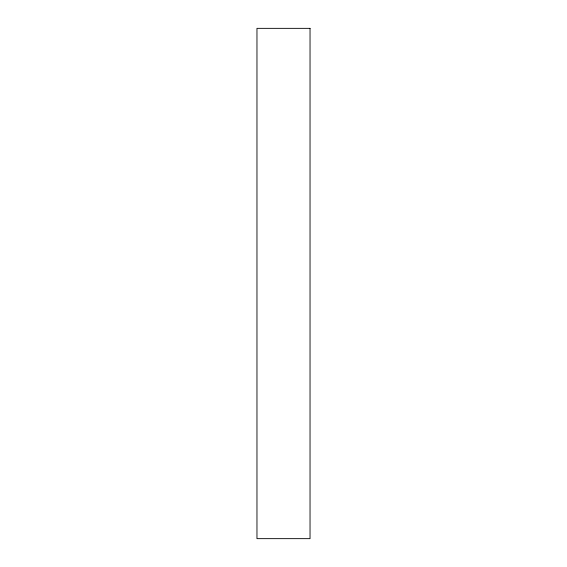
<?xml version="1.0" encoding="UTF-8"?>
<svg xmlns="http://www.w3.org/2000/svg" width="567" height="567" viewBox="0 0 567 567"><rect width="100%" height="100%" fill="white"/><g stroke="black" fill="none" stroke-linecap="round" stroke-linejoin="round"><path stroke-width="0.85" d="M310.036 28.35L256.964 28.35L256.964 538.65L310.036 538.65L310.036 28.35"/></g></svg>
